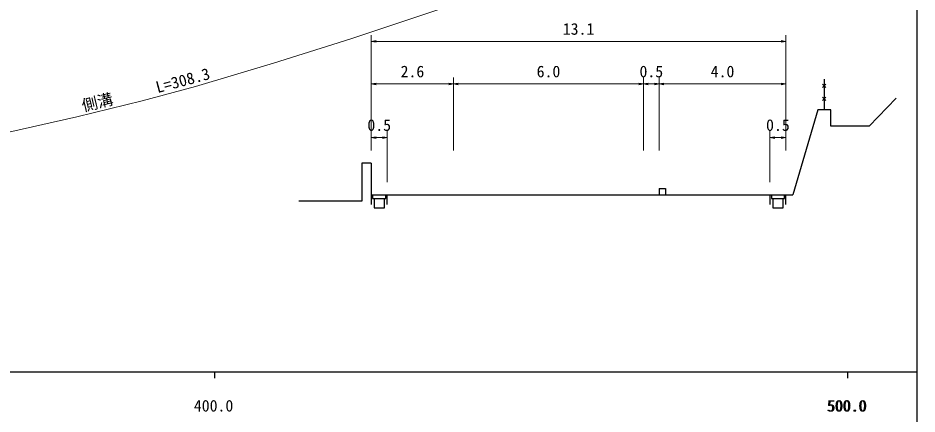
# Model space of a CAD drawing. Units: millimetres at full size, sheet at 1:1000, with parts at other scales. Extents: x 40000 to 680000, y 20000 to 380000.
# Drawn here: x 436936 to 579000, y 198357 to 260887 of the extents above; entities that cross this region are included whole.
import ezdxf
from ezdxf.enums import TextEntityAlignment as Align

# ---------------------------------------------------------------- set-up
doc = ezdxf.new("R2010")
doc.units = ezdxf.units.MM
doc.header["$LTSCALE"] = 1000
for name, color, linetype, lineweight in [('M-BGD', 7, 'Continuous', 25), ('M-STR-HTXT', 7, 'Continuous', 13), ('M-TTL-BAND', 7, 'Continuous', 25)]:
    doc.layers.add(name, color=color, linetype=linetype, lineweight=lineweight)
doc.styles.add('ＭＳ ゴシック', font='')
doc.styles.get('ＭＳ ゴシック').set_extended_font_data('MS Gothic')

# ---------------------------------------------------------------- blocks, each defined once
blk = doc.blocks.new('open_arrow')
at = {"color": 0, "linetype": 'Continuous', "lineweight": -2}
blk.add_lwpolyline([(7.5, 1.25), (0, 0), (7.5, -1.25)], dxfattribs=at)

msp = doc.modelspace()

# ---------------------------------------------------------------- linework, layer by layer
at = {"layer": 'M-BGD'}
for p, q in [((564607, 249904), (564066, 250445)), ((564066, 249904), (564607, 250445)), ((564338, 251206), (564338, 246361)), ((564606, 247860), (564065, 248401)), ((564065, 247860), (564606, 248401)), ((492767, 237970), (492767, 231435)), ((538267, 233966), (538267, 232966)), ((538267, 233966), (539267, 233966)), ((539267, 233966), (539267, 232966)), ((492767, 232966), (559352, 232966)), ((492767, 232966), (492767, 231435)), ((492767, 232966), (495267, 232966)), ((492981, 232966), (492981, 232395)), ((492981, 232395), (495053, 232395)), ((493195, 232395), (493195, 230895)), ((494838, 230895), (494838, 232395)), ((495053, 232395), (495053, 232966)), ((495267, 231435), (495267, 232966)), ((555767, 232966), (558267, 232966)), ((555767, 232966), (555767, 231435)), ((555981, 232966), (555981, 232395)), ((555981, 232395), (558053, 232395)), ((556195, 232395), (556195, 230895)), ((557838, 230895), (557838, 232395)), ((558053, 232395), (558053, 232966)), ((558267, 231435), (558267, 232966)), ((493195, 230895), (494838, 230895)), ((556195, 230895), (557838, 230895))]:
    msp.add_line(p, q, dxfattribs=at)
for points in [[(575717, 248212), (571454, 243832), (565355, 243832), (565355, 246361), (563322, 246361), (559352, 232966)], [(492767, 237970), (491267, 237970), (491267, 231971), (481340, 231971)]]:
    msp.add_lwpolyline(points, dxfattribs=at)
at = {"layer": 'M-STR-HTXT'}
for p, q in [((492767, 239970), (492767, 258194)), ((558267, 257194), (492767, 257194)), ((558267, 239970), (558267, 258194)), ((505767, 239970), (505767, 251477)), ((535767, 239970), (535767, 251477)), ((538267, 239970), (538267, 251477)), ((492767, 250477), (505767, 250477)), ((505767, 250477), (535767, 250477)), ((535767, 250477), (538267, 250477)), ((538267, 250477), (558267, 250477)), ((495267, 234966), (495267, 243010)), ((555767, 234966), (555767, 243010)), ((492767, 242010), (495267, 242010)), ((558267, 242010), (555767, 242010))]:
    msp.add_line(p, q, dxfattribs=at)
msp.add_lwpolyline([(435505, 242850), (446217, 245294), (456577, 247799), (465010, 250062), (477318, 253738), (489517, 257620), (502322, 261866), (518055, 267190), (529146, 270987), (546873, 276885), (556861, 280192), (573646, 285767)], dxfattribs=at)
at = {"layer": 'M-TTL-BAND'}
for p, q in [((579000, 20000), (579000, 370000)), ((40000, 205000), (579000, 205000)), ((468000, 205000), (468000, 204000)), ((568000, 205000), (568000, 204000))]:
    msp.add_line(p, q, dxfattribs=at)

# ---------------------------------------------------------------- block references
at = {"layer": 'M-STR-HTXT', "xscale": 100, "yscale": 100}
for p in [(492767, 257194), (492767, 250477), (505767, 250477), (535767, 250477), (538267, 250477), (492767, 242010), (555767, 242010)]:
    msp.add_blockref('open_arrow', p, dxfattribs=at)
at = {"layer": 'M-STR-HTXT', "xscale": 100, "yscale": 100, "rotation": 180}
for p in [(558267, 257194), (505767, 250477), (535767, 250477), (538267, 250477), (558267, 250477), (495267, 242010), (558267, 242010)]:
    msp.add_blockref('open_arrow', p, dxfattribs=at)

# ---------------------------------------------------------------- texts
at = {"layer": 'M-STR-HTXT', "style": 'ＭＳ ゴシック'}
for s, p in [('13.1', (525517, 257694)), ('2.6', (499267, 250977)), ('6.0', (520767, 250977)), ('0.5', (537017, 250977)), ('4.0', (548267, 250977)), ('0.5', (494017, 242510)), ('0.5', (557017, 242510))]:
    msp.add_text(s, height=1833, dxfattribs=at).set_placement(p, align=Align.BOTTOM_CENTER)
for s, rotation, p in [('L=308.3', 15.025, (459137, 248486)), ('側溝', 13.589, (447396, 245579))]:
    msp.add_text(s, height=1833, rotation=rotation, dxfattribs=at).set_placement(p, align=Align.BOTTOM_LEFT)
at = {"layer": 'M-TTL-BAND', "style": 'ＭＳ ゴシック'}
for s, p in [('400.0', (467844, 198195)), ('500.0', (567844, 198195)), ('500.0', (568000, 198195))]:
    msp.add_text(s, height=1833, dxfattribs=at).set_placement(p, align=Align.BOTTOM_CENTER)

doc.saveas('drawing.dxf')
